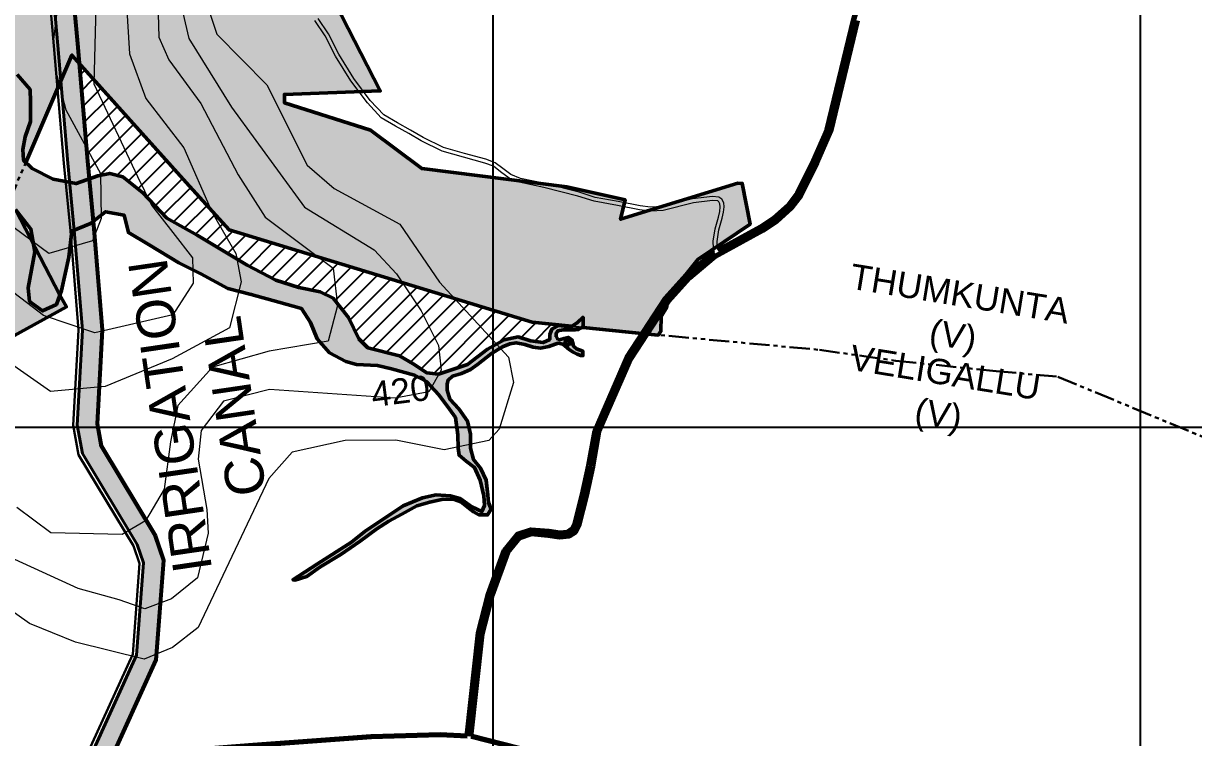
# Model space of a CAD drawing. Header units: metres. Extents: x 32505 to 230200, y 224018 to 1564544.
# Drawn here: x 225275 to 227083, y 1554220 to 1555324 of the extents above; entities that cross this region are included whole.
import ezdxf

# ---------------------------------------------------------------- set-up
doc = ezdxf.new("R2010")
doc.units = ezdxf.units.M
doc.linetypes.add('PHANTOM2', pattern=[1.25, 0.625, -0.125, 0.125, -0.125, 0.125, -0.125])
for name, color, linetype, lineweight in [('10 M CONTOUR', 8, 'Continuous', 9), ('2 M CONTOUR', 254, 'Continuous', 9), ('STREAM', 141, 'Continuous', 0)]:
    doc.layers.add(name, color=color, linetype=linetype, lineweight=lineweight)
for name, color, linetype in [('CONTEXT', 44, 'Continuous'), ('for print 2by2', 7, 'Continuous'), ('G_B.T. ROAD', 1, 'Continuous'), ('G_CART TRACK', 252, 'Continuous'), ('GRID', 7, 'Continuous'), ('road', 10, 'Continuous'), ('VILLAGE BOUNDARY', 6, 'Continuous'), ('VILLAGE NAMES', 6, 'Continuous')]:
    doc.layers.add(name, color=color, linetype=linetype)
doc.layers.add('EXCAVATED CANAL', color=7, linetype='Continuous', true_color=0x7094ff)
doc.styles.get("Standard").update_dxf_attribs({"font": 'arial.ttf'})
pattern_1 = [(45, (0, 0), (-13.25825215, 13.25825215), [])]

msp = doc.modelspace()

# ---------------------------------------------------------------- hatches: boundary and pattern name
h = msp.add_hatch()
h.set_pattern_fill('ANSI31', color=1, scale=150)
h.set_pattern_definition(pattern_1)
h.paths.add_polyline_path([(225362.6, 1555260.6), (225524.6, 1555080.3), (225592.3, 1555004.9), (225826.6, 1554933.6), (226000, 1554880.8), (226060.8, 1554862.3), (226085.7, 1554859.7), (226121.5, 1554856), (226110.5, 1554856), (226100.7, 1554857.4), (226091.3, 1554851.8), (226088.1, 1554843.4), (226087.8, 1554835.8), (226077.8, 1554831), (226058, 1554833.4), (226038.9, 1554839.6), (226017.2, 1554835), (225991.6, 1554820.9), (225960.7, 1554797.1), (225917, 1554782.5), (225898, 1554783.9), (225855.6, 1554810.3), (225807, 1554822.7), (225792.9, 1554836.8), (225777, 1554869.4), (225753.2, 1554899.4), (225732.9, 1554909.1), (225716.5, 1554912.7), (225700.2, 1554916.2), (225664.6, 1554927.6), (225620.1, 1554950.3), (225581.6, 1554973.7), (225543, 1554997.1), (225496.2, 1555023.2), (225467.5, 1555053.7), (225459.3, 1555062.5), (225428, 1555086.8), (225408, 1555092.2), (225389.6, 1555088.4), (225375.7, 1555083.6), (225360.4, 1555260.6)])
h = msp.add_hatch()
h.set_pattern_fill('ANSI31', color=9, scale=150)
h.set_pattern_definition(pattern_1)
h.paths.add_polyline_path([(225362.6, 1555260.6), (225524.6, 1555080.3), (225592.3, 1555004.9), (225826.6, 1554933.6), (226000, 1554880.8), (226060.8, 1554862.3), (226085.7, 1554859.7), (226121.5, 1554856), (226110.5, 1554856), (226100.7, 1554857.4), (226091.3, 1554851.8), (226088.1, 1554843.4), (226087.8, 1554835.8), (226077.8, 1554831), (226058, 1554833.4), (226038.9, 1554839.6), (226017.2, 1554835), (225991.6, 1554820.9), (225960.7, 1554797.1), (225917, 1554782.5), (225898, 1554783.9), (225855.6, 1554810.3), (225807, 1554822.7), (225792.9, 1554836.8), (225777, 1554869.4), (225753.2, 1554899.4), (225732.9, 1554909.1), (225716.5, 1554912.7), (225700.2, 1554916.2), (225664.6, 1554927.6), (225620.1, 1554950.3), (225581.6, 1554973.7), (225543, 1554997.1), (225496.2, 1555023.2), (225467.5, 1555053.7), (225459.3, 1555062.5), (225428, 1555086.8), (225408, 1555092.2), (225389.6, 1555088.4), (225375.7, 1555083.6), (225360.4, 1555260.6)])
at = {"layer": 'EXCAVATED CANAL'}
h = msp.add_hatch(dxfattribs=at)
h.set_pattern_fill('DOTS', color=256, scale=50)
h.set_pattern_definition([(0, (3e-11, 0), (1.5625, 3.125), [0, -3.125])])
h.paths.add_polyline_path([(226088.4, 1553338.7), (226018.6, 1553259.5), (226006.9, 1553264.6), (225983.2, 1553295.6), (225940.9, 1553301.5), (225987.8, 1553240.2), (226009.8, 1553230.6), (226039.8, 1553238.2), (226110.2, 1553318.1), (226147, 1553354.2), (226194.6, 1553382.7), (226212.9, 1553382), (226269.8, 1553374.2), (226263.6, 1553405.3), (226215.5, 1553411.9), (226186.9, 1553413.1), (226128.5, 1553378.1)])
h.paths.add_polyline_path([(225921.9, 1553375.6), (225855.1, 1553425.3), (225649.8, 1553561.8), (225507.6, 1553657.5), (225473.9, 1553698), (225452.8, 1553717), (225403.4, 1553764.8), (225379.9, 1553792.9), (225358.1, 1553820.9), (225343.7, 1553813), (225333, 1553804.3), (225356.5, 1553774.1), (225381.5, 1553744.3), (225432.3, 1553695.1), (225452.2, 1553677.1), (225487.3, 1553635), (225633.1, 1553536.9), (225837.8, 1553400.8), (225900.6, 1553354.1), (225940.9, 1553301.5), (225983.2, 1553295.6)])
h.paths.add_polyline_path([(225403, 1554173.9), (225478.9, 1554340.4), (225490.4, 1554494.3), (225477.6, 1554531.8), (225394.2, 1554670.5), (225387.9, 1554705.3), (225395.9, 1554850.5), (225383, 1555006.9), (225373.1, 1555111.1), (225357.6, 1555292.8), (225353, 1555343), (225357.5, 1555409.2), (225361.4, 1555450.8), (225361.4, 1555468.4), (225352.9, 1555509.1), (225316.4, 1555684.5), (225296.6, 1555733.3), (225250.8, 1555799.4), (225189.7, 1555867.6), (225068.6, 1556001.4), (224969.6, 1556143.8), (224853.9, 1556301.9), (224825.8, 1556444), (224830, 1556600.9), (224856.1, 1556667.9), (224995, 1556740.3), (225027.2, 1556750), (225048.9, 1556750.3), (225096.9, 1556739.8), (225141.7, 1556737.2), (225171.4, 1556741.6), (225254.5, 1556753.9), (225278.2, 1556884.4), (225312.4, 1556933.5), (225364.6, 1556942.7), (225382.8, 1556866.2), (225391.6, 1556856.8), (225427, 1556845.5), (225454.4, 1556833.4), (225463.1, 1556716.5), (225378.1, 1556683.3), (225378.3, 1556589.9), (225458, 1556576.7), (225553.8, 1556519.1), (225583.9, 1556434.1), (225579.9, 1556329), (225583.7, 1556315.4), (225595.1, 1556305.3), (225696.4, 1556272.2), (225803, 1556224.5), (225977.4, 1556210.4), (226142.7, 1556148.6), (226407.4, 1556190.3), (226627.9, 1556243.6), (226874.1, 1556237.3), (226988.3, 1556096.2), (227001.9, 1556056.2), (227030.3, 1556065.8), (227015, 1556110.9), (226888.7, 1556267), (226624.7, 1556273.7), (226401.5, 1556219.8), (226145.8, 1556179.5), (225984, 1556240), (225810.5, 1556254), (225707.2, 1556300.2), (225610.1, 1556331.9), (225614.1, 1556438.7), (225578.5, 1556539.2), (225468.5, 1556605.4), (225408.2, 1556615.3), (225408.1, 1556662.8), (225476.5, 1556689.5), (225489, 1556702.2), (225493.1, 1556718.2), (225483.5, 1556846.7), (225474.5, 1556857.4), (225437.6, 1556873.6), (225409.8, 1556882.5), (225390.3, 1556964.1), (225374.8, 1556975), (225294.9, 1556960.9), (225249.8, 1556896.2), (225228.8, 1556780.4), (225167, 1556771.3), (225140.4, 1556767.3), (225101, 1556769.6), (225051.8, 1556780.4), (225022.6, 1556779.9), (224983.6, 1556768.2), (224832.2, 1556689.3), (224800.1, 1556607), (224795.7, 1556441.4), (224825.8, 1556289.6), (224945.1, 1556126.4), (225045.1, 1555982.7), (225167.4, 1555847.5), (225227.2, 1555780.7), (225270.1, 1555719), (225287.6, 1555675.7), (225323.5, 1555503), (225332.2, 1555461.3), (225327.6, 1555411.6), (225322.9, 1555342.6), (225327.7, 1555290.1), (225343.3, 1555108.4), (225353.1, 1555004.3), (225365.8, 1554850.1), (225357.8, 1554703.5), (225365.7, 1554659.7), (225450.3, 1554519.1), (225460, 1554490.4), (225449.4, 1554348), (225375.5, 1554185.7), (225336.8, 1554089.9), (225311.7, 1554004.3), (225302, 1553935.1), (225311, 1553878.7), (225325.8, 1553813.6), (225333, 1553804.3), (225354.7, 1553821.9), (225340.4, 1553884.5), (225332.3, 1553935.4), (225341.1, 1553998), (225365.2, 1554080)])
at = {"layer": 'STREAM', "true_color": 0xffffdb}
h = msp.add_hatch(color=7, dxfattribs=at)
h.dxf.hatch_style = 1
h.paths.add_polyline_path([(225606.6, 1555580), (225522.9, 1555555.5), (225461.9, 1555711.3), (225266, 1556022.2), (225219.2, 1556001.8), (225147.3, 1556151.7), (225131, 1556181.7), (225079.6, 1556295), (224911.7, 1556513.3), (224908.2, 1556632.7), (224839.5, 1556623.1), (224829, 1556563.5), (224826.8, 1556481.2), (224895.3, 1556374.5), (224951.2, 1556239), (225001.3, 1556245.7), (225026, 1556173.6), (225025.8, 1556142), (225034.7, 1556133.2), (225107.3, 1555974.4), (225154.4, 1555979.8), (225190.4, 1555832), (225054.2, 1555798.8), (225046, 1555845.6), (224998.7, 1555848.2), (224994.4, 1555885.5), (224968.5, 1555888.4), (224979.6, 1555815.1), (225020, 1555690.7), (225061.3, 1555686.1), (225072.3, 1555744.5), (225153.5, 1555788.1), (225225, 1555750.1), (225149.7, 1555668), (225136.6, 1555648.8), (225111.1, 1555628.5), (225019.7, 1555686.1), (224941.8, 1555699.2), (224898.9, 1555695.3), (224795.1, 1555547.6), (224857.3, 1555369.9), (224844.3, 1555365.4), (224848.1, 1555310.3), (224800.4, 1555306.9), (224765.9, 1555426.2), (224716.8, 1555431.8), (224645.8, 1555569.7), (224653, 1555597.9), (224744.8, 1555607.6), (224742, 1555662.9), (224714.2, 1555752.5), (224704.7, 1555792.4), (224693.4, 1555820.7), (224622.5, 1555811.9), (224597.1, 1555832.6), (224582.6, 1555909.1), (224548.8, 1555891.9), (224474.4, 1555888.6), (224465.6, 1555877.1), (224419.8, 1555868.1), (224407.2, 1555865.2), (224347.9, 1555873.7), (224319.4, 1555884.7), (224326.1, 1555940.1), (224332.9, 1555995.5), (224340.4, 1556033.1), (224348, 1556070.8), (224352.9, 1556101.5), (224357.9, 1556132.3), (224367.6, 1556154), (224332.3, 1556159.8), (224257.5, 1556001.9), (224194.5, 1555950.4), (224193.8, 1555835), (224222.8, 1555541.7), (224373.9, 1555208.6), (224401.9, 1555220.2), (224420.1, 1555227.8), (224651.1, 1555323.6), (224727.2, 1555155.8), (224889.5, 1555223.2), (225042.1, 1555289.6), (225122.5, 1555196.3), (225119, 1555205.7), (225119, 1555223.8), (225123.2, 1555245.9), (225129.5, 1555262.1), (225151.4, 1555293.4), (225153, 1555315.6), (225147.5, 1555360.9), (225143.9, 1555378.6), (225146.2, 1555389.8), (225152.1, 1555397.4), (225164.2, 1555401), (225184.9, 1555400.3), (225204.7, 1555391.4), (225213.2, 1555363.9), (225213.2, 1555314.3), (225221.8, 1555294.3), (225250.6, 1555277), (225260.2, 1555259.1), (225265.1, 1555245.4), (225284.8, 1555221.8), (225285.8, 1555202.8), (225285.7, 1555172.3), (225277.2, 1555148.9), (225273.5, 1555129.4), (225274.8, 1555112.6), (225278.3, 1555109.2), (225349.6, 1555275.1), (225526.2, 1555078.5), (225592.3, 1555004.9), (226060.8, 1554862.3), (226121.5, 1554856), (226122.7, 1554856), (226130.8, 1554861.9), (226139.4, 1554870), (226139.3, 1554854.1), (226255.4, 1554842.6), (226259.5, 1554848.3), (226259.9, 1554871.3), (226268.5, 1554885.6), (226267.7, 1554897.8), (226316.4, 1554959.4), (226397.3, 1555013.7), (226385.3, 1555076.8), (226378.4, 1555077.1), (226197.4, 1555021.5), (226204.2, 1555051.7), (226114.2, 1555071.6), (225890, 1555099.7), (225810.7, 1555158.9), (225677.8, 1555201.4), (225677.8, 1555214.3), (225826, 1555219.7), (225716.5, 1555433)])
at = {"layer": 'STREAM', "lineweight": 50}
h = msp.add_hatch(color=256, dxfattribs=at)
h.dxf.hatch_style = 1
h.paths.add_polyline_path([(225273.5, 1555129.4), (225277.2, 1555148.9), (225285.7, 1555172.3), (225285.8, 1555202.8), (225284.8, 1555221.8), (225265.1, 1555245.4), (225260.2, 1555259.1), (225250.6, 1555277), (225221.8, 1555294.3), (225213.2, 1555314.3), (225213.2, 1555363.9), (225204.7, 1555391.4), (225184.9, 1555400.3), (225164.2, 1555401), (225152.1, 1555397.4), (225146.2, 1555389.8), (225143.9, 1555378.6), (225147.5, 1555360.9), (225153, 1555315.6), (225151.4, 1555293.4), (225141.6, 1555278.4), (225129.5, 1555262.1), (225123.2, 1555245.9), (225119, 1555223.8), (225119, 1555205.7), (225130.1, 1555176.1), (225145.2, 1555135), (225173.6, 1555109.8), (225235.1, 1555062.3), (225262.2, 1555036.5), (225286.3, 1555006.3), (225292.3, 1554971.1), (225282, 1554915.7), (225284.1, 1554894.6), (225304.2, 1554879.9), (225325.5, 1554889.5), (225333.4, 1554911.4), (225345, 1554962.7), (225349.3, 1555003.2), (225367.6, 1555010.6), (225361.2, 1555078.5), (225356, 1555076.7), (225320.7, 1555083.6), (225288, 1555100), (225274.8, 1555112.6)])
h.paths.add_polyline_path([(225459.3, 1555062.5), (225428, 1555086.8), (225408, 1555092.2), (225389.6, 1555088.4), (225375.7, 1555083.6), (225381.9, 1555017.9), (225401.6, 1555033), (225430.4, 1555027.7), (225436.8, 1555001), (225468.8, 1554981.9), (225514.7, 1554954.1), (225548.8, 1554937.1), (225590.4, 1554914.5), (225626.5, 1554905.2), (225669.3, 1554893.1), (225704.1, 1554883.8), (225718.2, 1554861.7), (225728.7, 1554836.9), (225747.4, 1554815.3), (225772.8, 1554801.8), (225789.3, 1554797.1), (225821.5, 1554795.4), (225843.5, 1554790.3), (225879.1, 1554780.6), (225897.3, 1554770.9), (225916.4, 1554750.2), (225932.7, 1554727.8), (225942.2, 1554714.9), (225945.6, 1554688.4), (225946.4, 1554667.7), (225947.8, 1554656.8), (225958.5, 1554647.7), (225971.6, 1554638.1), (225980.3, 1554618.5), (225985.8, 1554594.1), (225986.8, 1554579.1), (225982.9, 1554569.6), (225967.7, 1554576.9), (225949.5, 1554589.9), (225934.3, 1554594.3), (225912.2, 1554595.6), (225891.3, 1554591.2), (225861.4, 1554578.7), (225802.4, 1554539.6), (225781.4, 1554522.4), (225729, 1554489.2), (225691, 1554464.4), (225694.5, 1554463.9), (225712.4, 1554469.6), (225732.5, 1554484), (225764.8, 1554503.2), (225794.9, 1554524.1), (225820.7, 1554542.9), (225839, 1554554.7), (225859.5, 1554565.6), (225882.7, 1554578.7), (225902.3, 1554584.3), (225923, 1554588.7), (225940.7, 1554588.2), (225950.4, 1554584.7), (225960.9, 1554576.3), (225970.2, 1554569.3), (225978.1, 1554564.9), (225991.8, 1554564.5), (225997.5, 1554573.3), (225993.1, 1554583.8), (225992.2, 1554595.3), (225989.6, 1554618.2), (225980.8, 1554636.7), (225970.2, 1554650.3), (225965.6, 1554667.6), (225965.6, 1554689.6), (225960.7, 1554709.4), (225947.2, 1554728.6), (225933.7, 1554743.5), (225929.4, 1554757.6), (225929.1, 1554766.9), (225930.7, 1554773), (225937.4, 1554778.9), (225951.5, 1554783.1), (225965.2, 1554789.1), (225976.3, 1554797.2), (225997.7, 1554814), (226014.9, 1554824.4), (226026.4, 1554829.2), (226035.9, 1554830.7), (226049.4, 1554827.9), (226062.1, 1554824), (226073.3, 1554822.5), (226086.4, 1554824.6), (226096.2, 1554828.6), (226100.9, 1554829.8), (226108, 1554828.6), (226117.7, 1554820.3), (226123.8, 1554815.9), (226130, 1554813.1), (226135.9, 1554810.9), (226139, 1554810.9), (226139, 1554817.6), (226129.4, 1554821), (226124.7, 1554825.3), (226123.3, 1554830.3), (226121.7, 1554835.6), (226119.8, 1554836.8), (226116.6, 1554838.9), (226109.8, 1554837.1), (226102.7, 1554835.2), (226099.6, 1554836.5), (226097.7, 1554840.7), (226097.7, 1554845.1), (226100.3, 1554848.9), (226108.4, 1554850.4), (226115.1, 1554850.4), (226120.9, 1554850.4), (226127.2, 1554850.4), (226132.2, 1554851.1), (226135.7, 1554853.3), (226139.3, 1554855.7), (226139.4, 1554870), (226130.8, 1554861.9), (226122.7, 1554856), (226110.5, 1554856), (226100.7, 1554857.4), (226091.3, 1554851.8), (226088.1, 1554843.4), (226087.8, 1554835.8), (226077.8, 1554831), (226058, 1554833.4), (226038.9, 1554839.6), (226017.2, 1554835), (225991.6, 1554820.9), (225960.7, 1554797.1), (225915.7, 1554782.1), (225898, 1554783.9), (225876.8, 1554798), (225855.6, 1554810.3), (225807, 1554822.7), (225792.9, 1554836.8), (225777, 1554869.4), (225753.2, 1554899.4), (225732.9, 1554909.1), (225700.2, 1554916.2), (225664.6, 1554927.6), (225620.1, 1554950.3), (225543, 1554997.1), (225496.2, 1555023.2)])
h.paths.add_polyline_path([(226111.6, 1554831.5), (226112.4, 1554833.8), (226115, 1554834.3), (226117, 1554833.2), (226118.1, 1554831.1), (226118.1, 1554829), (226118.4, 1554826.3), (226113.4, 1554828.3)], flags=16)
at = {"layer": 'STREAM', "true_color": 0xffffdb}
h = msp.add_hatch(color=7, dxfattribs=at)
h.dxf.hatch_style = 1
edge = h.paths.add_edge_path()
edge.add_line((225080.8, 1554728.3), (225099.5, 1554758))
edge.add_line((225099.5, 1554758), (225198.4, 1554812))
edge.add_line((225198.4, 1554812), (225149, 1554929.4))
edge.add_line((225149, 1554929.4), (225037.1, 1555128.4))
edge.add_line((225037.1, 1555128.4), (225120.1, 1555146.7))
edge.add_line((225120.1, 1555146.7), (225155.4, 1555088.8))
edge.add_line((225155.4, 1555088.8), (225242.6, 1555019.9))
edge.add_line((225242.6, 1555019.9), (225255.3, 1554838.6))
edge.add_line((225255.3, 1554838.6), (225341.1, 1554885.9))
edge.add_line((225341.1, 1554885.9), (225330.8, 1554904))
edge.add_line((225330.8, 1554904), (225262.2, 1555036.5))
edge.add_line((225262.2, 1555036.5), (225145.2, 1555135))
edge.add_line((225145.2, 1555135), (225122.5, 1555196.3))
edge.add_line((225122.5, 1555196.3), (225042.1, 1555289.6))
edge.add_line((225042.1, 1555289.6), (224889.5, 1555223.2))
edge.add_line((224889.5, 1555223.2), (224727.2, 1555155.8))
edge.add_line((224727.2, 1555155.8), (224651.1, 1555323.6))
edge.add_line((224651.1, 1555323.6), (224387.7, 1555214.3))
edge.add_line((224387.7, 1555214.3), (224461.5, 1555051.8))
edge.add_arc((224479.7, 1555060), 20, 204.3949, 221.1098)
edge.add_arc((224416.2, 1555004.6), 64.2, -14.1131, 41.1098, ccw=False)
edge.add_line((224478.5, 1554989), (224436.8, 1554912.2))
edge.add_line((224436.8, 1554912.2), (224378.4, 1554831.6))
edge.add_line((224378.4, 1554831.6), (224345.6, 1554786.3))
edge.add_line((224345.6, 1554786.3), (224295.2, 1554716.5))
edge.add_line((224295.2, 1554716.5), (224238.1, 1554652.4))
edge.add_line((224238.1, 1554652.4), (224202.5, 1554618.2))
edge.add_line((224202.5, 1554618.2), (224054.7, 1554473.7))
edge.add_line((224054.7, 1554473.7), (223889.6, 1554302))
edge.add_line((223889.6, 1554302), (223841.5, 1554253))
edge.add_line((223841.5, 1554253), (223791.9, 1554202.4))
edge.add_line((223791.9, 1554202.4), (223688.5, 1554102.9))
edge.add_line((223688.5, 1554102.9), (223816.9, 1554026.9))
edge.add_line((223816.9, 1554026.9), (223817.1, 1554037))
edge.add_line((223817.1, 1554037), (223831.8, 1554228.8))
edge.add_line((223831.8, 1554228.8), (223851.1, 1554248.5))
edge.add_line((223851.1, 1554248.5), (223939.8, 1554206.3))
edge.add_line((223939.8, 1554206.3), (224071.1, 1554187.6))
edge.add_line((224071.1, 1554187.6), (224072.2, 1554187.6))
edge.add_line((224072.2, 1554187.6), (224101.7, 1554209.2))
edge.add_line((224101.7, 1554209.2), (224130.1, 1554188.6))
edge.add_line((224130.1, 1554188.6), (224230, 1554165.2))
edge.add_line((224230, 1554165.2), (224234.8, 1554053))
edge.add_line((224234.8, 1554053), (224252.2, 1554048))
edge.add_line((224252.2, 1554048), (224279.5, 1554059.5))
edge.add_line((224279.5, 1554059.5), (224391.4, 1554019.9))
edge.add_line((224391.4, 1554019.9), (224384.8, 1553901.3))
edge.add_line((224384.8, 1553901.3), (224396.1, 1553885.5))
edge.add_line((224396.1, 1553885.5), (224492.7, 1553865.6))
edge.add_line((224492.7, 1553865.6), (224520.1, 1553809.7))
edge.add_line((224520.1, 1553809.7), (224626.2, 1553793.7))
edge.add_line((224626.2, 1553793.7), (224644.3, 1553813.2))
edge.add_line((224644.3, 1553813.2), (224691.4, 1553866.5))
edge.add_line((224691.4, 1553866.5), (224743.9, 1553920.9))
edge.add_line((224743.9, 1553920.9), (224773.5, 1553942.4))
edge.add_line((224773.5, 1553942.4), (224734, 1554176.4))
edge.add_line((224734, 1554176.4), (224782.5, 1554207.8))
edge.add_line((224782.5, 1554207.8), (224797.1, 1554264.6))
edge.add_line((224797.1, 1554264.6), (224814.9, 1554262.1))
edge.add_line((224814.9, 1554262.1), (224880.4, 1554276.4))
edge.add_line((224880.4, 1554276.4), (224934.8, 1554332.5))
edge.add_line((224934.8, 1554332.5), (224961.8, 1554421))
edge.add_line((224961.8, 1554421), (224936.7, 1554485.9))
edge.add_line((224936.7, 1554485.9), (224882.9, 1554506.5))
edge.add_line((224882.9, 1554506.5), (224888.3, 1554515.7))
edge.add_line((224888.3, 1554515.7), (224931, 1554498.9))
edge.add_line((224931, 1554498.9), (225080.8, 1554728.3))

# ---------------------------------------------------------------- linework, layer by layer
at = {"color": 1, "lineweight": 50, "flags": 128}
for points in [[(225265.1, 1555245.4), (225284.8, 1555221.8), (225285.8, 1555202.8), (225285.7, 1555172.3), (225277.2, 1555148.9), (225273.5, 1555129.4), (225274.8, 1555112.6), (225278.3, 1555109.2), (225349.6, 1555275.1), (225526.2, 1555078.5), (225592.3, 1555004.9), (226060.8, 1554862.3), (226121.5, 1554856), (226122.7, 1554856), (226130.8, 1554861.9), (226139.4, 1554870), (226139.3, 1554854.1), (226255.4, 1554842.6), (226259.5, 1554848.3), (226259.9, 1554871.3), (226268.5, 1554885.6), (226267.7, 1554897.8), (226316.4, 1554959.4), (226397.3, 1555013.7), (226385.3, 1555076.8), (226378.4, 1555077.1), (226197.4, 1555021.5), (226204.2, 1555051.7), (226114.2, 1555071.6), (225890, 1555099.7), (225810.7, 1555158.9), (225677.8, 1555201.4), (225677.8, 1555214.3), (225826, 1555219.7), (225716.5, 1555433)], [(225255.3, 1554838.6), (225341.1, 1554885.9), (225330.8, 1554904), (225262.2, 1555036.5)]]:
    msp.add_lwpolyline(points, dxfattribs=at)
for points in [[(225362.6, 1555260.6), (225524.6, 1555080.3), (225592.3, 1555004.9), (225826.6, 1554933.6), (226000, 1554880.8), (226060.8, 1554862.3), (226085.7, 1554859.7), (226121.5, 1554856), (226110.5, 1554856), (226100.7, 1554857.4), (226091.3, 1554851.8), (226088.1, 1554843.4), (226087.8, 1554835.8), (226077.8, 1554831), (226058, 1554833.4), (226038.9, 1554839.6), (226017.2, 1554835), (225991.6, 1554820.9), (225960.7, 1554797.1), (225917, 1554782.5), (225898, 1554783.9), (225855.6, 1554810.3), (225807, 1554822.7), (225792.9, 1554836.8), (225777, 1554869.4), (225753.2, 1554899.4), (225732.9, 1554909.1), (225716.5, 1554912.7), (225700.2, 1554916.2), (225664.6, 1554927.6), (225620.1, 1554950.3), (225581.6, 1554973.7), (225543, 1554997.1), (225496.2, 1555023.2), (225467.5, 1555053.7), (225459.3, 1555062.5), (225428, 1555086.8), (225408, 1555092.2), (225389.6, 1555088.4), (225375.7, 1555083.6), (225360.4, 1555260.6), (225362.6, 1555260.6)], [(226028.3, 1554872.2), (225809.3, 1554938.9), (225592.3, 1555004.9), (225526.2, 1555078.5)]]:
    msp.add_lwpolyline(points)
at = {"color": 9}
msp.add_lwpolyline([(225362.6, 1555260.6), (225524.6, 1555080.3), (225592.3, 1555004.9), (225826.6, 1554933.6), (226000, 1554880.8), (226060.8, 1554862.3), (226085.7, 1554859.7), (226121.5, 1554856), (226110.5, 1554856), (226100.7, 1554857.4), (226091.3, 1554851.8), (226088.1, 1554843.4), (226087.8, 1554835.8), (226077.8, 1554831), (226058, 1554833.4), (226038.9, 1554839.6), (226017.2, 1554835), (225991.6, 1554820.9), (225960.7, 1554797.1), (225917, 1554782.5), (225898, 1554783.9), (225855.6, 1554810.3), (225807, 1554822.7), (225792.9, 1554836.8), (225777, 1554869.4), (225753.2, 1554899.4), (225732.9, 1554909.1), (225716.5, 1554912.7), (225700.2, 1554916.2), (225664.6, 1554927.6), (225620.1, 1554950.3), (225581.6, 1554973.7), (225543, 1554997.1), (225496.2, 1555023.2), (225467.5, 1555053.7), (225459.3, 1555062.5), (225428, 1555086.8), (225408, 1555092.2), (225389.6, 1555088.4), (225375.7, 1555083.6), (225360.4, 1555260.6), (225362.6, 1555260.6)], dxfattribs=at)
at = {"color": 7}
msp.add_lwpolyline([(226028.3, 1554872.2), (226060.8, 1554862.3), (226165.7, 1554851.4)], dxfattribs=at)
at = {"layer": '10 M CONTOUR'}
msp.add_polyline3d([(225517.3, 1555355.9, 420), (225530.3, 1555300.9, 420), (225595.9, 1555194.7, 420), (225709.1, 1555039.9, 420), (225816.4, 1554974.3, 420), (225851.1, 1554937.3, 420), (225889.4, 1554879.8, 420), (225916, 1554826.4, 420), (225920.3, 1554788.3, 420), (225900.8, 1554755, 420), (225848.8, 1554744.8, 420), (225654.9, 1554758.5, 420), (225584, 1554740.5, 420), (225549.2, 1554694.9, 420), (225544.4, 1554650.5, 420), (225558.1, 1554572.8, 420), (225560.2, 1554536.2, 420), (225543.7, 1554467.1, 420), (225503.3, 1554435, 420), (225462, 1554419.5, 420), (225422.6, 1554433.1, 420), (225359.1, 1554450.7, 420), (225261.4, 1554495.5, 420)], dxfattribs=at)
at = {"layer": '2 M CONTOUR'}
for points in [[(225477.2, 1555539.2, 418), (225483.9, 1555302.7, 418), (225499.5, 1555267.9, 418), (225548.5, 1555200.5, 418), (225606.3, 1555090, 418), (225647.9, 1555024.8, 418), (225753.3, 1554946.1, 418), (225759.8, 1554888.4, 418), (225745.3, 1554833, 418), (225654.5, 1554817.7, 418), (225566.7, 1554792.7, 418), (225513.3, 1554733.8, 418), (225502, 1554677.3, 418), (225491.9, 1554604.4, 418), (225463.4, 1554555.6, 418), (225427.4, 1554534.3, 418), (225316.8, 1554537.1, 418), (225264.4, 1554576.1, 418)], [(225389.8, 1555469.8, 414), (225383.3, 1555230.7, 414), (225450.9, 1555087.5, 414), (225472.6, 1555043.5, 414), (225505.4, 1555001, 414), (225536, 1554961.8, 414), (225536.8, 1554922.7, 414), (225505.4, 1554873.6, 414), (225385.1, 1554846.2, 414), (225305.7, 1554872.8, 414), (225233.1, 1554927.7, 414), (225108.7, 1555111.2, 414), (225057.4, 1555144.8, 414), (224905.7, 1555142.3, 414), (224820.7, 1555112.8, 414), (224756, 1555126.8, 414), (224731.1, 1555177.5, 414), (224708, 1555247.2, 414), (224680.2, 1555291.2, 414), (224605.5, 1555323.7, 414), (224535.4, 1555306.3, 414), (224428.5, 1555270, 414), (224363.3, 1555283.8, 414)], [(225340, 1555457.2, 412), (225320.9, 1555299.2, 412), (225323.6, 1555253.5, 412), (225340, 1555190.4, 412), (225393.6, 1555092.3, 412), (225394.5, 1555022.8, 412), (225381.5, 1554988.1, 412), (225313.8, 1554968.3, 412), (225204, 1555049.6, 412), (225139.7, 1555165.6, 412), (225114.8, 1555262.9, 412), (225120.4, 1555385, 412)], [(225551, 1555375.3, 422), (225573.2, 1555307.7, 422), (225650.9, 1555229.3, 422), (225713.1, 1555105.1, 422), (225754.7, 1555069, 422), (225856.1, 1555013.9, 422), (225917.3, 1554924, 422), (226023.9, 1554808.4, 422), (226031.7, 1554769.2, 422), (226009.6, 1554697.3, 422), (225993.6, 1554679.6, 422), (225924.6, 1554665, 422), (225850, 1554679.9, 422), (225771.9, 1554679.4, 422), (225689.8, 1554661.3, 422), (225653.8, 1554621, 422), (225544.5, 1554390.5, 422), (225504.9, 1554359.8, 422), (225461, 1554341.7, 422), (225355, 1554367.9, 422), (225284, 1554396.6, 422), (225212.5, 1554447.1, 422)], [(225433.7, 1555352.8, 416), (225438.5, 1555277.2, 416), (225463.8, 1555208.3, 416), (225522.6, 1555131.6, 416), (225566, 1555031.7, 416), (225602.9, 1554968.3, 416), (225611.1, 1554924.6, 416), (225593.2, 1554853.9, 416), (225504.2, 1554805.6, 416), (225400.9, 1554763.1, 416), (225316.2, 1554755.2, 416), (225254.4, 1554798.5, 416)]]:
    msp.add_polyline3d(points, dxfattribs=at)
at = {"layer": 'EXCAVATED CANAL', "linetype": 'Continuous', "lineweight": 40}
for points in [[(225375.5, 1554185.7), (225449.4, 1554348), (225460, 1554490.4), (225450.3, 1554519.1), (225365.7, 1554659.7), (225357.8, 1554703.5), (225365.8, 1554850.1), (225353.1, 1555004.3), (225343.3, 1555108.4), (225327.7, 1555290.1), (225322.9, 1555342.6)], [(225353, 1555343), (225357.6, 1555292.8), (225373.1, 1555111.1), (225383, 1555006.9), (225395.9, 1554850.5), (225387.9, 1554705.3), (225394.2, 1554670.5), (225477.6, 1554531.8), (225490.4, 1554494.3), (225478.9, 1554340.4), (225403, 1554173.9)]]:
    msp.add_lwpolyline(points, dxfattribs=at)
at = {"layer": 'for print 2by2', "color": 7}
msp.add_lwpolyline([(230000, 1555700), (227000, 1555700), (227000, 1554700), (230000, 1554700)], close=True, dxfattribs=at)
at = {"layer": 'G_B.T. ROAD', "color": 253, "lineweight": 70}
for points in [[(226347.9, 1554973.5), (226414.2, 1555009.8), (226434.3, 1555023.1), (226457, 1555043.8), (226470.7, 1555061.6), (226495.4, 1555111.8), (226516.4, 1555159.7), (226557.6, 1555330.2), (226578.3, 1555398.3), (226605.8, 1555444.1), (226641.3, 1555495.7), (226827.5, 1555575.5), (226895.4, 1555615.2), (226914, 1555648.1), (226927.7, 1555695.5), (226934.5, 1555727.3), (226941, 1555764.7), (226950, 1555782.7), (226995.9, 1555832.4), (227002.8, 1555842.6), (227007.1, 1555855.4), (227034.2, 1556058.9), (227073.6, 1556168.8), (227089.4, 1556254.1)], [(225966.1, 1554222), (225983.6, 1554380.8), (225998.8, 1554440.3), (226023.3, 1554507.2), (226041.5, 1554529.5), (226059.6, 1554535.6), (226085.6, 1554533.4), (226103.1, 1554530.9), (226118, 1554532.3), (226127.4, 1554538.6), (226133, 1554548.3), (226144.5, 1554594.5), (226154.3, 1554639.5), (226163.7, 1554692.8), (226212.9, 1554805.7), (226271.3, 1554895.1), (226303.9, 1554931.1), (226342.9, 1554963.9), (226417.3, 1555004.6), (226438, 1555018.3), (226461.4, 1555039.7), (226475.9, 1555058.4), (226500.8, 1555109.3), (226522.1, 1555157.8), (226563.4, 1555328.7)], [(225966.1, 1554222), (225983.6, 1554380.8), (225998.8, 1554440.3), (226023.3, 1554507.2), (226041.5, 1554529.5), (226059.6, 1554535.6), (226085.6, 1554533.4), (226103.1, 1554530.9), (226118, 1554532.3), (226127.4, 1554538.6), (226133, 1554548.3), (226144.5, 1554594.5), (226154.3, 1554639.5), (226163.7, 1554692.8), (226212.9, 1554805.7), (226271.3, 1554895.1), (226303.9, 1554931.1), (226342.9, 1554963.9), (226417.3, 1555004.6), (226438, 1555018.3), (226461.4, 1555039.7), (226475.9, 1555058.4), (226500.8, 1555109.3), (226522.1, 1555157.8), (226563.4, 1555328.7)], [(225960.1, 1554222.4), (225977.7, 1554381.9), (225993, 1554442), (226018, 1554510.3), (226038, 1554534.6), (226058.8, 1554541.7), (226086.3, 1554539.4), (226103.3, 1554536.9), (226115.9, 1554538.1), (226122.9, 1554542.9), (226127.3, 1554550.6), (226138.6, 1554595.9), (226148.4, 1554640.7), (226157.9, 1554694.6), (226207.6, 1554808.6), (226266.5, 1554898.8), (226299.8, 1554935.4), (226339.5, 1554968.9), (226342.5, 1554970.5)], [(225960.1, 1554222.4), (225977.7, 1554381.9), (225993, 1554442), (226018, 1554510.3), (226038, 1554534.6), (226058.8, 1554541.7), (226086.3, 1554539.4), (226103.3, 1554536.9), (226115.9, 1554538.1), (226122.9, 1554542.9), (226127.3, 1554550.6), (226138.6, 1554595.9), (226148.4, 1554640.7), (226157.9, 1554694.6), (226207.6, 1554808.6), (226266.5, 1554898.8), (226299.8, 1554935.4), (226339.5, 1554968.9), (226342.5, 1554970.5)], [(225960.1, 1554222.4), (225918.7, 1554224.9), (225811.9, 1554221.8), (225629.7, 1554208.3), (225538, 1554200.8), (225467.2, 1554192.5), (225422.7, 1554187.9), (225402.5, 1554189.1), (225376.1, 1554192.2), (225360, 1554191.3), (225345.2, 1554189.1), (225182.7, 1554138.1)], [(225960.1, 1554222.4), (225918.7, 1554224.9), (225811.9, 1554221.8), (225629.7, 1554208.3), (225538, 1554200.8), (225467.2, 1554192.5), (225422.7, 1554187.9), (225402.5, 1554189.1), (225376.1, 1554192.2), (225360, 1554191.3), (225345.2, 1554189.1), (225182.7, 1554138.1)], [(227188.8, 1552953.4), (227077.5, 1553014.2), (226992.1, 1553085.3), (226961.9, 1553116.1), (226834.1, 1553341.8), (226788.8, 1553499.5), (226765.2, 1553567.9), (226730.4, 1553644), (226649.2, 1553791.4), (226591.6, 1553885.5), (226538.7, 1553968), (226516.3, 1553990.4), (226411.9, 1554081.8), (226385.8, 1554104.1), (226355.8, 1554121), (226296.7, 1554137.5), (226134.8, 1554179.3), (225967.4, 1554221.9), (225966.1, 1554222)]]:
    msp.add_lwpolyline(points, dxfattribs=at)
at = {"layer": 'G_CART TRACK', "lineweight": 30}
msp.add_lwpolyline([(225316.9, 1555342.6), (225321.7, 1555289.6), (225337.3, 1555107.9), (225347.1, 1555003.8), (225359.8, 1554850), (225351.7, 1554703.1), (225359.9, 1554657.6), (225444.8, 1554516.6), (225453.9, 1554489.7), (225443.5, 1554349.5), (225369.9, 1554188.1)], dxfattribs=at)
at = {"layer": 'G_CART TRACK', "lineweight": 15}
for points in [[(226342.5, 1554970.5), (226341, 1554976.7), (226340.4, 1554987.5), (226343.2, 1555006.6), (226348.4, 1555024.5), (226350.6, 1555033.5), (226351.2, 1555040.8), (226350.8, 1555045.4), (226349.3, 1555048.6), (226347.3, 1555049.8), (226339.1, 1555050.6), (226309.7, 1555047), (226263.1, 1555035.1), (226243.4, 1555034), (226226.4, 1555036), (226192.5, 1555042.9), (226156.7, 1555049.5), (226131.4, 1555057.4), (226078.6, 1555070.8), (226040.6, 1555078.8), (226025, 1555085.2), (226011.5, 1555095), (226000.7, 1555103.5), (225987.4, 1555108.4), (225954.6, 1555117.6), (225921.8, 1555126.7), (225889.4, 1555142.5), (225869.9, 1555154), (225849.5, 1555165.1), (225827.5, 1555178.1), (225806, 1555201.3), (225780.3, 1555235.5), (225756.6, 1555273.6), (225741, 1555305.1), (225724.9, 1555328.5)], [(226347.9, 1554973.5), (226346.9, 1554977.5), (226346.4, 1554987.2), (226349.1, 1555005.3), (226354.2, 1555022.9), (226356.5, 1555032.5), (226357.3, 1555040.8), (226356.7, 1555047.1), (226353.9, 1555052.7), (226349.3, 1555055.7), (226339.1, 1555056.6), (226308.6, 1555052.9), (226262.2, 1555041.1), (226243.5, 1555040.1), (226227.3, 1555042), (226193.7, 1555048.8), (226158.1, 1555055.3), (226133.1, 1555063.2), (226080, 1555076.7), (226042.4, 1555084.5), (226027.9, 1555090.5), (226015.1, 1555099.8), (226003.6, 1555108.8), (225989.2, 1555114.1), (225956.2, 1555123.3), (225923.9, 1555132.3), (225892.2, 1555147.7), (225872.9, 1555159.2), (225852.4, 1555170.3), (225831.3, 1555182.8), (225810.6, 1555205.1), (225785.2, 1555238.9), (225761.8, 1555276.5), (225746.2, 1555308.1), (225729.8, 1555331.9)]]:
    msp.add_lwpolyline(points, dxfattribs=at)
at = {"layer": 'GRID', "color": 254, "linetype": 'Continuous'}
for p, q in [((226000, 1563700), (226000, 1550700)), ((227000, 1563700), (227000, 1550700)), ((223000, 1554700), (230000, 1554700)), ((223000, 1554700), (230000, 1554700))]:
    msp.add_line(p, q, dxfattribs=at)
at = {"layer": 'road', "color": 4, "lineweight": 30}
msp.add_lwpolyline([(225404.9, 1554173.1), (225480.9, 1554339.9), (225492.4, 1554494.5), (225479.5, 1554532.6), (225396.1, 1554671.2), (225389.9, 1554705.5), (225397.9, 1554850.6), (225385, 1555007.1), (225375.1, 1555111.3), (225359.6, 1555292.9), (225355, 1555343)], dxfattribs=at)
at = {"layer": 'STREAM', "lineweight": 50}
for points in [[(225262.2, 1555036.5), (225286.3, 1555006.3), (225292.3, 1554971.1), (225282, 1554915.7), (225284.1, 1554894.6), (225304.2, 1554879.9), (225325.5, 1554889.5), (225333.4, 1554911.4), (225345, 1554962.7), (225349.3, 1555003.2), (225378.1, 1555014.9), (225401.6, 1555033), (225430.4, 1555027.7), (225436.8, 1555001), (225468.8, 1554981.9), (225514.7, 1554954.1), (225548.8, 1554937.1), (225590.4, 1554914.5), (225626.5, 1554905.2), (225669.3, 1554893.1), (225704.1, 1554883.8), (225718.2, 1554861.7), (225728.7, 1554836.9), (225747.4, 1554815.3), (225772.8, 1554801.8), (225789.3, 1554797.1), (225821.5, 1554795.4), (225843.5, 1554790.3), (225879.1, 1554780.6), (225897.3, 1554770.9), (225916.4, 1554750.2), (225932.7, 1554727.8), (225942.2, 1554714.9), (225945.6, 1554688.4), (225946.4, 1554667.7), (225947.8, 1554656.8), (225958.5, 1554647.7), (225971.6, 1554638.1), (225980.3, 1554618.5), (225985.8, 1554594.1), (225986.8, 1554579.1), (225982.9, 1554569.6), (225967.7, 1554576.9), (225949.5, 1554589.9), (225934.3, 1554594.3), (225912.2, 1554595.6), (225891.3, 1554591.2), (225861.4, 1554578.7), (225802.4, 1554539.6), (225781.4, 1554522.4), (225729, 1554489.2), (225691, 1554464.4), (225694.5, 1554463.9), (225712.4, 1554469.6), (225732.5, 1554484), (225764.8, 1554503.2), (225794.9, 1554524.1), (225820.7, 1554542.9), (225839, 1554554.7), (225859.5, 1554565.6), (225882.7, 1554578.7), (225902.3, 1554584.3), (225923, 1554588.7), (225940.7, 1554588.2), (225950.4, 1554584.7), (225960.9, 1554576.3), (225970.2, 1554569.3), (225978.1, 1554564.9), (225991.8, 1554564.5), (225997.5, 1554573.3), (225993.1, 1554583.8), (225992.2, 1554595.3), (225989.6, 1554618.2), (225980.8, 1554636.7), (225970.2, 1554650.3), (225965.6, 1554667.6), (225965.6, 1554689.6), (225960.7, 1554709.4), (225947.2, 1554728.6), (225933.7, 1554743.5), (225929.4, 1554757.6), (225929.1, 1554766.9), (225930.7, 1554773), (225937.4, 1554778.9), (225951.5, 1554783.1), (225965.2, 1554789.1), (225976.3, 1554797.2), (225997.7, 1554814), (226014.9, 1554824.4), (226026.4, 1554829.2), (226035.9, 1554830.7), (226049.4, 1554827.9), (226062.1, 1554824), (226073.3, 1554822.5), (226086.4, 1554824.6), (226096.2, 1554828.6), (226100.9, 1554829.8), (226108, 1554828.6), (226117.7, 1554820.3), (226123.8, 1554815.9), (226130, 1554813.1), (226135.9, 1554810.9), (226139, 1554810.9), (226139, 1554817.6), (226129.4, 1554821), (226124.7, 1554825.3), (226123.3, 1554830.3), (226121.7, 1554835.6), (226119.8, 1554836.8), (226116.6, 1554838.9), (226109.8, 1554837.1), (226102.7, 1554835.2), (226099.6, 1554836.5), (226097.7, 1554840.7), (226097.7, 1554845.1), (226100.3, 1554848.9), (226108.4, 1554850.4), (226115.1, 1554850.4), (226120.9, 1554850.4), (226127.2, 1554850.4), (226132.2, 1554851.1), (226135.7, 1554853.3), (226139.3, 1554855.7), (226139.4, 1554870), (226130.8, 1554861.9), (226122.7, 1554856), (226110.5, 1554856), (226100.7, 1554857.4), (226091.3, 1554851.8), (226088.1, 1554843.4), (226087.8, 1554835.8), (226077.8, 1554831), (226058, 1554833.4), (226038.9, 1554839.6), (226017.2, 1554835), (225991.6, 1554820.9), (225960.7, 1554797.1), (225915.7, 1554782.1), (225898, 1554783.9), (225876.8, 1554798), (225855.6, 1554810.3), (225807, 1554822.7), (225792.9, 1554836.8), (225777, 1554869.4), (225753.2, 1554899.4), (225732.9, 1554909.1), (225700.2, 1554916.2), (225664.6, 1554927.6), (225620.1, 1554950.3), (225543, 1554997.1), (225496.2, 1555023.2), (225459.3, 1555062.5), (225428, 1555086.8), (225408, 1555092.2), (225389.6, 1555088.4), (225356, 1555076.7), (225320.7, 1555083.6), (225288, 1555100), (225274.8, 1555112.6), (225273.5, 1555129.4), (225277.2, 1555148.9), (225285.7, 1555172.3), (225285.8, 1555202.8), (225284.8, 1555221.8), (225265.1, 1555245.4)], [(226118.4, 1554826.3), (226113.4, 1554828.3), (226111.6, 1554831.5), (226112.4, 1554833.8), (226115, 1554834.3), (226117, 1554833.2), (226118.1, 1554831.1), (226118.1, 1554829), (226118.4, 1554826.3)]]:
    msp.add_lwpolyline(points, dxfattribs=at)
at = {"layer": 'VILLAGE BOUNDARY', "linetype": 'PHANTOM2', "lineweight": 30, "ltscale": 50}
msp.add_lwpolyline([(225251.4, 1555046.7), (225349.6, 1555275.1), (225592.3, 1555004.9), (226060.8, 1554862.3), (226209.5, 1554846.8), (226504.4, 1554819.7), (226622.7, 1554802.8), (226777.4, 1554786.7), (226872.8, 1554778.1), (227168.9, 1554655.3)], dxfattribs=at)

# ---------------------------------------------------------------- texts
at = {"color": 17, "insert": (225551.1, 1554724.9, -42), "char_height": 60, "width": 0.967, "attachment_point": 5, "rotation": 98.3474}
msp.add_mtext('\\A1;{\\C7;IRRIGATION\\P CANAL}', dxfattribs=at)
at = {"layer": 'CONTEXT', "linetype": 'Continuous'}
msp.add_text('420', height=39, rotation=7.2707, dxfattribs=at).set_placement((225814.6, 1554731.1, 420))
at = {"layer": 'VILLAGE NAMES', "char_height": 39, "width": 0.967, "attachment_point": 5, "rotation": 350.7922}
for s, insert in [('\\A1;THUMKUNTA (V)', (226715.3, 1554868.7)), ('\\A1;VELIGALLU (V)', (226692.8, 1554746.9))]:
    msp.add_mtext(s, dxfattribs=dict(at, insert=insert))

doc.saveas('drawing.dxf')
